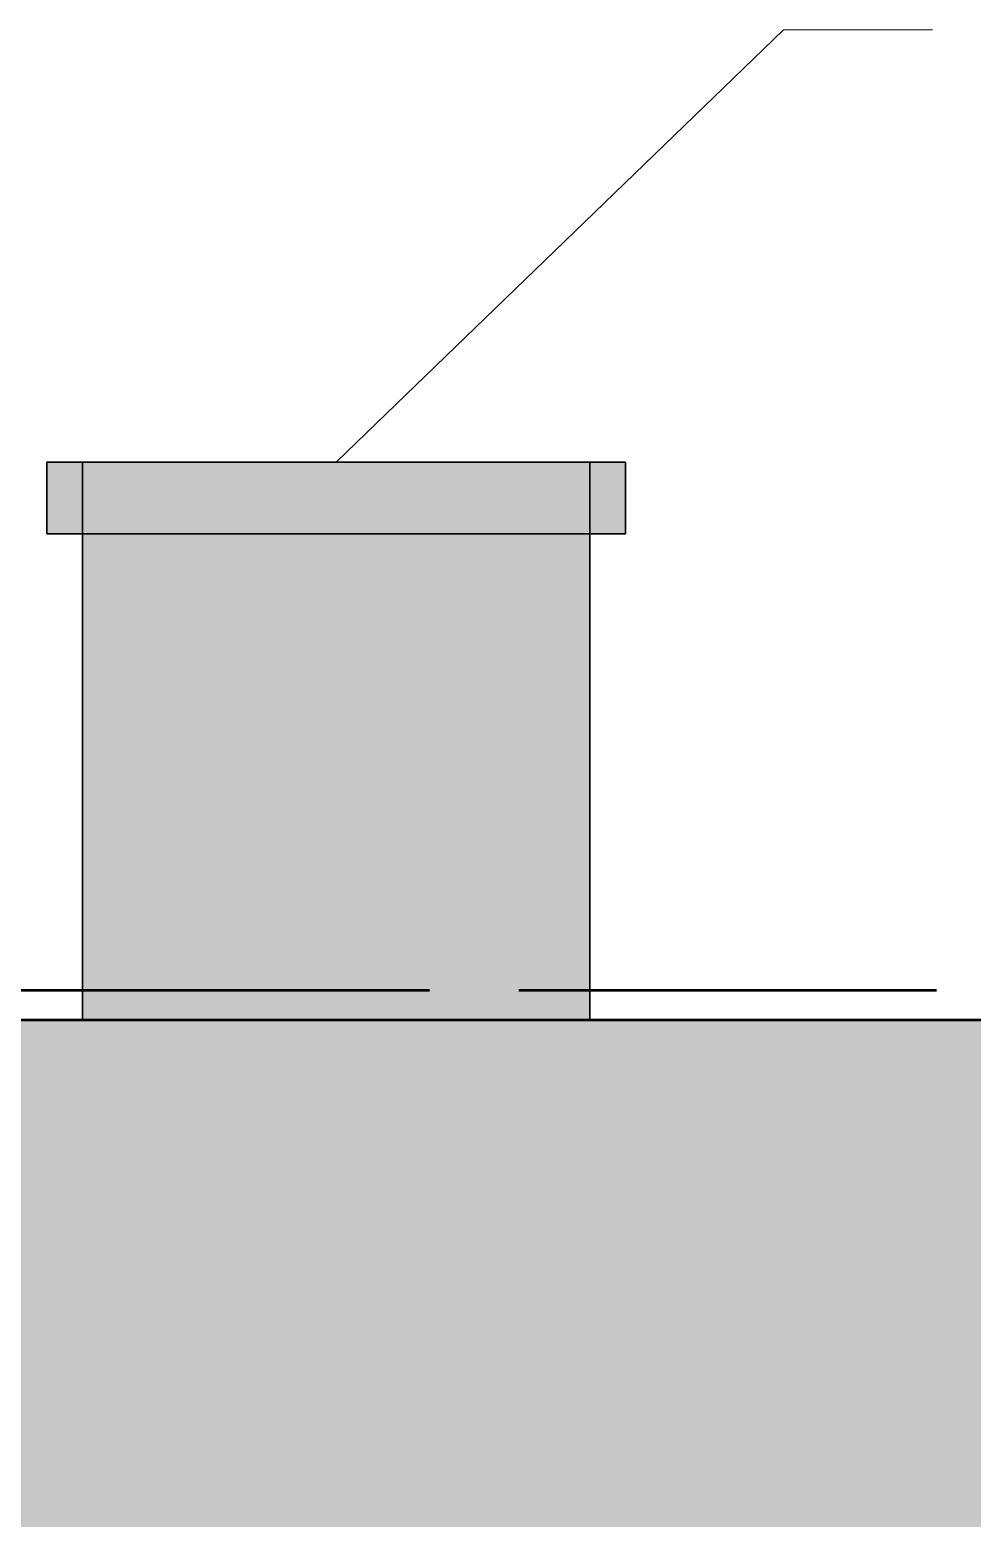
# Model space of a CAD drawing. Header units: millimetres. Extents: x -6059 to 111124, y -4267 to 4924.
# Drawn here: x 53688 to 54802, y 1751 to 3512 of the extents above; entities that cross this region are included whole.
import ezdxf

# ---------------------------------------------------------------- set-up
doc = ezdxf.new("R2010")
doc.units = ezdxf.units.MM
doc.linetypes.add('DASH_494_106', pattern=[599.722222, 493.888889, -105.833333])
for name, color, linetype in [('GEOFAB', 5, 'Continuous'), ('LEADERS', 7, 'Continuous'), ('MANHOLES', 7, 'Continuous'), ('MODULE_ART', 7, 'Continuous'), ('TANK', 7, 'Continuous')]:
    doc.layers.add(name, color=color, linetype=linetype)

# ---------------------------------------------------------------- blocks, each defined once
blk = doc.blocks.new('atlancube_face')
at = {"true_color": 0x000000}
blk.add_solid([(-1.8, -1.8), (1151.8, -1.8), (-1.8, 781.8), (1151.8, 781.8)], dxfattribs=at)

msp = doc.modelspace()

# ---------------------------------------------------------------- linework, layer by layer
at = {"layer": 'GEOFAB', "color": 5, "linetype": 'DASH_494_106', "lineweight": 53}
msp.add_lwpolyline([(-35.3, -35.3), (108135.3, -35.3), (108135.3, 2375.3), (-35.3, 2375.3)], close=True, dxfattribs=at)
at = {"layer": 'LEADERS', "lineweight": 18}
for p, q in [((54579.2, 3511.5), (54050, 3000)), ((54755.6, 3511.5), (54579.2, 3511.5))]:
    msp.add_line(p, q, dxfattribs=at)
at = {"layer": 'MANHOLES', "lineweight": 30}
for points in [[(53707.7, 2915.3), (54392.3, 2915.3), (54392.3, 3000), (53707.7, 3000)], [(53707.7, 2915.3), (54392.3, 2915.3), (54392.3, 3000), (53707.7, 3000)], [(53750, 2340), (54350, 2340), (54350, 3000), (53750, 3000)], [(53750, 2340), (54350, 2340), (54350, 3000), (53750, 3000)]]:
    msp.add_lwpolyline(points, close=True, dxfattribs=at)
at = {"layer": 'MANHOLES', "true_color": 0x737373}
msp.add_solid([(53707.7, 2915.3), (54392.3, 2915.3), (53707.7, 3000), (54392.3, 3000)], dxfattribs=at)
msp.add_solid([(53707.7, 2915.3), (54392.3, 2915.3), (53707.7, 3000), (54392.3, 3000)], dxfattribs=at)
at = {"layer": 'MANHOLES', "true_color": 0xb8b8b8}
msp.add_solid([(53750, 2340), (54350, 2340), (53750, 3000), (54350, 3000)], dxfattribs=at)
msp.add_solid([(53750, 2340), (54350, 2340), (53750, 3000), (54350, 3000)], dxfattribs=at)
at = {"layer": 'TANK', "lineweight": 53}
msp.add_lwpolyline([(0, 0), (108100, 0), (108100, 2340), (0, 2340)], close=True, dxfattribs=at)

# ---------------------------------------------------------------- block references
at = {"layer": 'MODULE_ART'}
for p in [(52900, 1560), (54050, 1560)]:
    msp.add_blockref('atlancube_face', p, dxfattribs=at)

doc.saveas('drawing.dxf')
